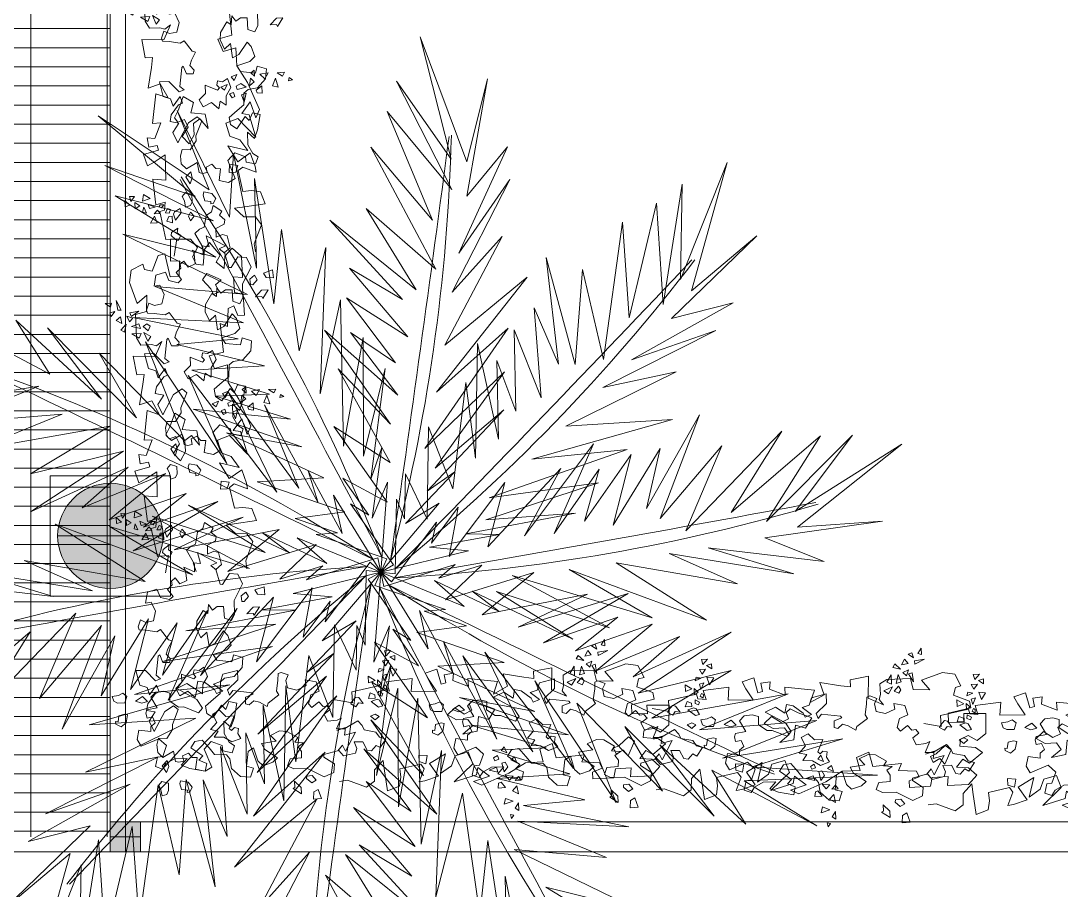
# Model space of a CAD drawing. Header units: millimetres. Extents: x -667 to -468, y -723 to -475.
# Drawn here: x -502.633 to -499.175, y -684.98 to -682.091 of the extents above; entities that cross this region are included whole.
import ezdxf

# ---------------------------------------------------------------- set-up
doc = ezdxf.new("R2010")
doc.units = ezdxf.units.MM
doc.layers.get('0').update_dxf_attribs({"lineweight": 9})
for name, color, linetype, lineweight in [('BLOCK', 231, 'Continuous', 5), ('COLUMN', 11, 'Continuous', 9), ('dinding', 36, 'Continuous', 9), ('NOTASI', 250, 'Continuous', 5)]:
    doc.layers.add(name, color=color, linetype=linetype, lineweight=lineweight)
doc.layers.add('LANDSCAPE', color=7, linetype='Continuous', lineweight=9, true_color=0x002409)

# ---------------------------------------------------------------- blocks, each defined once
blk = doc.blocks.new('32')
at = {"layer": 'NOTASI'}
h = blk.add_hatch(color=256, dxfattribs=at)
h.paths.add_polyline_path([(2106.8221, 191.4695), (2106.7721, 191.4695), (2106.7721, 191.4195), (2106.8221, 191.4195)])
h.paths.add_polyline_path([(2106.8721, 191.4695), (2106.8221, 191.4695), (2106.8221, 191.4195), (2106.8721, 191.4195)])
h.paths.add_polyline_path([(2106.8721, 191.4195), (2106.8221, 191.4195), (2106.8221, 191.3695), (2106.8721, 191.3695)])
h.paths.add_polyline_path([(2106.8221, 191.4195), (2106.7721, 191.4195), (2106.7721, 191.3695), (2106.8221, 191.3695)])
at = {"layer": 'BLOCK'}
for p, q in [((2106.8221, 191.4695), (2106.8221, 191.3695)), ((2106.7721, 191.4195), (2106.8721, 191.4195))]:
    blk.add_line(p, q, dxfattribs=at)
blk.add_lwpolyline([(2106.8721, 191.4695), (2106.7721, 191.4695), (2106.7721, 191.3695), (2106.8721, 191.3695)], close=True, dxfattribs=at)
blk = doc.blocks.new('SEMAK')
at = {"layer": 'LANDSCAPE', "lineweight": 5}
for p, q in [((489.1637, 51.8539), (489.1681, 51.8928)), ((489.1681, 51.8928), (489.1987, 51.8848)), ((489.1515, 51.826), (489.1637, 51.8539)), ((489.1987, 51.8848), (489.2107, 51.8621)), ((489.2107, 51.8621), (489.2113, 51.817)), ((489.281, 51.8239), (489.2891, 51.8589)), ((489.2891, 51.8589), (489.326, 51.8656)), ((489.3244, 51.8801), (489.3394, 51.8793)), ((489.326, 51.8656), (489.3244, 51.8801)), ((489.3569, 51.848), (489.3339, 51.8163)), ((489.3394, 51.8793), (489.3569, 51.848)), ((489.1726, 51.8034), (489.1515, 51.826)), ((489.2113, 51.817), (489.1726, 51.8034)), ((489.2865, 51.8048), (489.281, 51.8239)), ((489.3339, 51.8163), (489.2865, 51.8048)), ((489.1786, 51.7071), (489.2037, 51.7504)), ((489.2109, 51.6773), (489.1786, 51.7071)), ((489.2037, 51.7504), (489.2187, 51.7138)), ((489.2187, 51.7138), (489.2109, 51.6773)), ((489.4406, 51.7543), (489.3831, 51.7393)), ((489.3831, 51.7393), (489.3961, 51.6673)), ((489.4831, 51.7318), (489.4406, 51.7543)), ((489.4431, 51.6193), (489.4831, 51.7318)), ((489.1856, 51.6563), (489.1559, 51.6245)), ((489.2529, 51.6208), (489.1856, 51.6563)), ((489.2621, 51.6843), (489.2529, 51.6208)), ((489.2826, 51.6915), (489.2621, 51.6843)), ((489.3124, 51.686), (489.2826, 51.6915)), ((489.3069, 51.6525), (489.3124, 51.686)), ((489.3441, 51.6375), (489.3069, 51.6525)), ((489.3664, 51.6655), (489.3441, 51.6375)), ((489.3961, 51.6673), (489.3664, 51.6655)), ((489.6131, 51.6493), (489.5556, 51.6343)), ((489.6306, 51.6068), (489.6131, 51.6493)), ((489.1559, 51.6245), (489.1524, 51.5763)), ((489.1524, 51.5763), (489.1654, 51.537)), ((489.4881, 51.5743), (489.4431, 51.6193)), ((489.5531, 51.6018), (489.4881, 51.5743)), ((489.5556, 51.6343), (489.5531, 51.6018)), ((489.5706, 51.5293), (489.5981, 51.5843)), ((489.5981, 51.5843), (489.6306, 51.6068)), ((489.1654, 51.537), (489.2156, 51.5408)), ((489.2156, 51.5408), (489.2546, 51.4885)), ((489.5731, 51.4518), (489.5706, 51.5293)), ((489.1406, 51.4943), (489.1131, 51.4293)), ((489.2131, 51.3743), (489.1406, 51.4943)), ((489.2546, 51.4885), (489.2546, 51.457)), ((489.2546, 51.457), (489.2956, 51.3668)), ((489.6131, 51.4918), (489.5731, 51.4518)), ((489.6356, 51.4393), (489.6131, 51.4918)), ((489.1131, 51.4293), (489.1531, 51.3743)), ((489.4649, 51.3545), (489.4706, 51.3993)), ((489.4706, 51.3993), (489.5081, 51.4268)), ((489.5081, 51.4268), (489.5631, 51.3543)), ((489.5631, 51.3543), (489.5874, 51.381)), ((489.5874, 51.381), (489.6099, 51.3335)), ((489.6574, 51.346), (489.6356, 51.4393)), ((489.1531, 51.3743), (489.1006, 51.3618)), ((489.1006, 51.3618), (489.1099, 51.321)), ((489.1099, 51.321), (489.1581, 51.2618)), ((489.2681, 51.3418), (489.2131, 51.3743)), ((489.2956, 51.3668), (489.2681, 51.3418)), ((489.5154, 51.3138), (489.4649, 51.3545)), ((489.6099, 51.3335), (489.6574, 51.346)), ((489.1239, 51.267), (489.1109, 51.2223)), ((489.1699, 51.211), (489.1239, 51.267)), ((489.1581, 51.2618), (489.1831, 51.2518)), ((489.1831, 51.2518), (489.1699, 51.211)), ((489.2864, 51.2373), (489.3086, 51.282)), ((489.3086, 51.282), (489.3609, 51.2578)), ((489.3609, 51.2578), (489.4036, 51.2988)), ((489.4036, 51.2988), (489.4149, 51.2523)), ((489.4149, 51.2523), (489.4501, 51.2783)), ((489.4501, 51.2783), (489.4539, 51.2205)), ((489.5581, 51.282), (489.5154, 51.3138)), ((489.5636, 51.2095), (489.5581, 51.282)), ((489.0664, 51.2055), (489.0479, 51.1135)), ((489.1109, 51.2223), (489.0664, 51.2055)), ((489.3271, 51.2), (489.2864, 51.2373)), ((489.3271, 51.1498), (489.3271, 51.2)), ((489.4539, 51.2205), (489.4854, 51.1723)), ((489.5896, 51.189), (489.5636, 51.2095)), ((489.6494, 51.1815), (489.5896, 51.189)), ((489.1056, 51.1155), (489.1651, 51.1823)), ((489.1651, 51.1823), (489.1966, 51.1713)), ((489.1966, 51.1713), (489.1706, 51.1488)), ((489.1706, 51.1488), (489.1894, 51.0325)), ((489.4016, 51.1833), (489.3271, 51.1498)), ((489.3989, 51.152), (489.4149, 51.1703)), ((489.4049, 51.127), (489.3989, 51.152)), ((489.4149, 51.1703), (489.4016, 51.1833)), ((489.4359, 51.133), (489.4049, 51.127)), ((489.4669, 51.1145), (489.4359, 51.133)), ((489.4854, 51.1723), (489.4669, 51.1145)), ((489.7014, 51.1293), (489.6494, 51.1815)), ((489.7089, 51.068), (489.7014, 51.1293)), ((489.0479, 51.1135), (489.1056, 51.1155)), ((489.1989, 51.025), (489.2156, 51.0735)), ((489.2156, 51.0735), (489.2564, 51.0755)), ((489.2564, 51.0755), (489.2639, 51.053)), ((489.5284, 51.04), (489.5489, 51.0755)), ((489.5489, 51.0755), (489.6399, 51.0903)), ((489.6399, 51.0903), (489.6531, 51.0475)), ((489.6531, 51.0475), (489.7089, 51.068)), ((489.1894, 51.0325), (489.1989, 51.025)), ((489.2639, 51.053), (489.2396, 51.0233)), ((489.2396, 51.0233), (489.2509, 50.9898)), ((489.6101, 51.0178), (489.5284, 51.04)), ((489.6419, 50.9878), (489.6101, 51.0178)), ((489.2584, 50.9358), (489.2119, 50.8688)), ((489.2509, 50.9898), (489.2789, 50.9433)), ((489.2789, 50.9433), (489.2584, 50.9358)), ((489.4336, 50.8745), (489.4576, 50.9328)), ((489.4576, 50.9328), (489.4959, 50.9)), ((489.4959, 50.9), (489.5046, 50.9895)), ((489.5046, 50.9895), (489.5439, 50.971)), ((489.5439, 50.971), (489.5991, 50.8968)), ((489.6234, 50.9265), (489.6419, 50.9878)), ((489.1206, 50.8688), (489.0796, 50.865)), ((489.1876, 50.8818), (489.1206, 50.8688)), ((489.2119, 50.8688), (489.1876, 50.8818)), ((489.4386, 50.8295), (489.4336, 50.8745)), ((489.5991, 50.8968), (489.6234, 50.9265)), ((489.0796, 50.865), (489.0741, 50.8463)), ((489.0741, 50.8463), (489.0909, 50.8035)), ((489.0909, 50.8035), (489.1244, 50.8203)), ((489.1244, 50.8203), (489.1709, 50.813)), ((489.1709, 50.813), (489.1876, 50.7553)), ((489.4801, 50.7653), (489.4386, 50.8295)), ((489.6081, 50.8193), (489.6066, 50.7485)), ((489.6506, 50.8368), (489.6081, 50.8193)), ((489.6706, 50.7993), (489.6506, 50.8368)), ((489.7919, 50.8105), (489.7864, 50.7995)), ((489.8274, 50.7603), (489.7919, 50.8105)), ((489.1876, 50.7553), (489.1634, 50.6975)), ((489.5076, 50.7853), (489.4801, 50.7653)), ((489.5141, 50.731), (489.5076, 50.7853)), ((489.5366, 50.766), (489.5141, 50.731)), ((489.5666, 50.746), (489.5366, 50.766)), ((489.6066, 50.7485), (489.5666, 50.746)), ((489.6731, 50.7143), (489.6706, 50.7993)), ((489.7864, 50.7995), (489.7471, 50.7995)), ((489.7471, 50.7995), (489.7881, 50.7603)), ((489.7881, 50.7603), (489.8274, 50.7603)), ((489.1281, 50.7013), (489.1429, 50.6343)), ((489.1634, 50.6975), (489.1281, 50.7013)), ((489.2211, 50.6715), (489.2769, 50.6883)), ((489.2769, 50.6883), (489.2994, 50.6695)), ((489.7306, 50.6143), (489.6731, 50.7143)), ((489.7186, 50.6883), (489.7206, 50.7218)), ((489.7484, 50.666), (489.7186, 50.6883)), ((489.7206, 50.7218), (489.7354, 50.7238)), ((489.7354, 50.7238), (489.7634, 50.694)), ((489.7634, 50.694), (489.7484, 50.666)), ((489.8049, 50.656), (489.8194, 50.6835)), ((489.8194, 50.6835), (489.8644, 50.6885)), ((489.8644, 50.6885), (489.8619, 50.6385)), ((489.1429, 50.6343), (489.2024, 50.6193)), ((489.2024, 50.6193), (489.2211, 50.6715)), ((489.2994, 50.6695), (489.2676, 50.6248)), ((489.2676, 50.6248), (489.2974, 50.5988)), ((489.5931, 50.6093), (489.6081, 50.6118)), ((489.6081, 50.6118), (489.6531, 50.5468)), ((489.7056, 50.5543), (489.7306, 50.6143)), ((489.8619, 50.6385), (489.8049, 50.656)), ((489.2974, 50.5988), (489.2956, 50.5745)), ((489.2956, 50.5745), (489.3179, 50.556)), ((489.3179, 50.556), (489.3441, 50.595)), ((489.3441, 50.595), (489.3886, 50.5765)), ((489.3886, 50.5765), (489.3849, 50.517)), ((489.5719, 50.5175), (489.5931, 50.6093)), ((489.6531, 50.5468), (489.7056, 50.5543)), ((489.2606, 50.5228), (489.2836, 50.4173)), ((489.3739, 50.4928), (489.4389, 50.5243)), ((489.3849, 50.517), (489.3739, 50.4928)), ((489.4339, 50.4693), (489.4489, 50.5228)), ((489.4389, 50.5243), (489.4409, 50.4778)), ((489.5744, 50.5228), (489.5409, 50.4923)), ((489.5409, 50.4923), (489.5789, 50.4768)), ((489.6074, 50.489), (489.5719, 50.5175)), ((489.5934, 50.4145), (489.6074, 50.489)), ((489.7576, 50.4728), (489.7626, 50.5228)), ((489.2156, 50.4188), (489.1866, 50.2448)), ((489.2836, 50.4173), (489.2156, 50.4188)), ((489.2491, 50.396), (489.2751, 50.422)), ((489.2751, 50.422), (489.2901, 50.4275)), ((489.2901, 50.4275), (489.3086, 50.3978)), ((489.4409, 50.4778), (489.3961, 50.3903)), ((489.4794, 50.4768), (489.4339, 50.4693)), ((489.4644, 50.4083), (489.4794, 50.4768)), ((489.5789, 50.4768), (489.4644, 50.4083)), ((489.5246, 50.42), (489.5654, 50.4053)), ((489.5264, 50.366), (489.5246, 50.42)), ((489.8076, 50.3578), (489.7576, 50.4728)), ((489.2529, 50.3773), (489.2491, 50.396)), ((489.2919, 50.3513), (489.2529, 50.3773)), ((489.3086, 50.3978), (489.2864, 50.381)), ((489.2864, 50.381), (489.2919, 50.3513)), ((489.3961, 50.3903), (489.4259, 50.366)), ((489.4259, 50.366), (489.4539, 50.355)), ((489.4539, 50.355), (489.4706, 50.2823)), ((489.5786, 50.342), (489.5264, 50.366)), ((489.5654, 50.4053), (489.5934, 50.4145)), ((489.7726, 50.3078), (489.8076, 50.3578)), ((489.1256, 50.3123), (489.1666, 50.3123)), ((489.1526, 50.2713), (489.1256, 50.3123)), ((489.1666, 50.3123), (489.1526, 50.2713)), ((489.2616, 50.3183), (489.2276, 50.3048)), ((489.2276, 50.3048), (489.2411, 50.2773)), ((489.2616, 50.2773), (489.2616, 50.3183)), ((489.2696, 50.2655), (489.2806, 50.3028)), ((489.2806, 50.3028), (489.3179, 50.258)), ((489.3609, 50.2823), (489.3719, 50.312)), ((489.3719, 50.312), (489.3961, 50.2843)), ((489.5526, 50.286), (489.5841, 50.3158)), ((489.5841, 50.3158), (489.5786, 50.342)), ((489.6476, 50.2478), (489.7026, 50.3028)), ((489.7026, 50.3028), (489.7726, 50.3078)), ((489.1041, 50.2493), (489.0811, 50.2418)), ((489.0811, 50.2418), (489.0891, 50.2113)), ((489.0891, 50.2113), (489.1041, 50.2493)), ((489.1506, 50.2573), (489.1736, 50.2343)), ((489.1891, 50.2573), (489.1506, 50.2573)), ((489.1736, 50.2343), (489.1891, 50.2573)), ((489.1866, 50.2448), (489.2156, 50.2378)), ((489.2156, 50.2378), (489.2231, 50.1873)), ((489.2431, 50.2563), (489.2211, 50.2543)), ((489.2211, 50.2543), (489.2356, 50.2283)), ((489.2356, 50.2283), (489.2521, 50.2358)), ((489.2411, 50.2773), (489.2616, 50.2773)), ((489.2521, 50.2358), (489.2431, 50.2563)), ((489.2769, 50.2508), (489.2696, 50.2655)), ((489.3124, 50.232), (489.2769, 50.2508)), ((489.3179, 50.258), (489.3124, 50.232)), ((489.3756, 50.258), (489.3609, 50.2823)), ((489.3961, 50.2843), (489.3756, 50.258)), ((489.4706, 50.2823), (489.5041, 50.2618)), ((489.5041, 50.2618), (489.5171, 50.2245)), ((489.5171, 50.2245), (489.5674, 50.2618)), ((489.5674, 50.2618), (489.5526, 50.286)), ((489.6976, 50.2428), (489.6476, 50.2478)), ((489.8366, 50.2293), (489.6976, 50.2428)), ((489.8116, 50.1543), (489.8366, 50.2293)), ((488.9746, 50.2038), (488.9746, 50.1658)), ((489.0051, 50.1963), (488.9746, 50.2038)), ((488.9746, 50.1658), (489.0051, 50.1963)), ((489.0126, 50.1733), (489.0051, 50.1428)), ((489.0356, 50.1428), (489.0126, 50.1733)), ((489.0356, 50.2193), (489.0661, 50.2038)), ((489.0356, 50.1813), (489.0356, 50.2193)), ((489.0661, 50.2038), (489.0356, 50.1813)), ((489.0846, 50.1748), (489.0916, 50.1338)), ((489.1321, 50.1613), (489.0846, 50.1748)), ((489.1251, 50.2233), (489.1181, 50.1963)), ((489.1181, 50.1963), (489.1591, 50.2163)), ((489.1591, 50.2163), (489.1251, 50.2233)), ((489.1651, 50.2018), (489.1536, 50.0428)), ((489.2231, 50.1873), (489.1651, 50.2018)), ((489.1841, 50.2138), (489.1991, 50.2228)), ((489.1916, 50.2023), (489.1841, 50.2138)), ((489.2136, 50.2043), (489.1916, 50.2023)), ((489.1991, 50.2228), (489.2136, 50.2043)), ((489.0051, 50.1428), (489.0356, 50.1428)), ((489.0916, 50.1338), (489.1321, 50.1613)), ((489.6816, 50.0168), (489.7046, 50.1473)), ((489.7046, 50.1473), (489.7566, 50.1443)), ((489.7566, 50.1443), (489.8116, 50.1543)), ((489.1536, 50.0428), (489.2336, 50.0528)), ((489.2336, 50.0528), (489.2386, 49.8978)), ((489.6261, 50.0258), (489.6661, 50.0258)), ((489.6311, 49.9758), (489.6261, 50.0258)), ((489.6811, 49.9858), (489.6311, 49.9758)), ((489.6661, 50.0258), (489.6811, 49.9858)), ((489.7116, 49.9968), (489.6816, 50.0168)), ((489.7916, 50.0318), (489.7116, 49.9968)), ((489.7616, 49.9128), (489.7866, 49.9968)), ((489.7866, 49.9968), (489.7916, 50.0318)), ((489.1251, 49.9603), (489.1036, 49.8878)), ((489.1686, 49.9388), (489.1251, 49.9603)), ((489.2386, 49.8978), (489.1686, 49.9388)), ((489.6266, 49.8628), (489.6816, 49.9628)), ((489.6816, 49.9628), (489.7616, 49.9128)), ((489.1036, 49.8878), (489.1976, 49.8663)), ((489.1401, 49.8448), (489.1331, 49.7868)), ((489.1906, 49.8373), (489.1401, 49.8448)), ((489.1976, 49.8663), (489.1906, 49.8373)), ((489.7466, 49.8978), (489.6266, 49.8628)), ((489.7016, 49.8278), (489.7466, 49.8978)), ((489.1331, 49.7868), (489.1786, 49.7938)), ((489.1786, 49.7938), (489.2206, 49.6998)), ((489.3881, 49.8378), (489.3471, 49.7903)), ((489.3471, 49.7903), (489.3881, 49.7338)), ((489.4221, 49.7833), (489.3881, 49.8378)), ((489.4221, 49.7143), (489.4221, 49.7833)), ((489.6216, 49.7228), (489.6416, 49.8028)), ((489.6416, 49.8028), (489.7016, 49.8278)), ((489.8016, 49.8178), (489.6966, 49.6978)), ((489.7666, 49.6778), (489.8016, 49.8178)), ((489.3881, 49.7338), (489.3676, 49.6863)), ((489.4631, 49.6868), (489.4221, 49.7143)), ((489.5106, 49.7483), (489.4631, 49.6868)), ((489.4971, 49.6598), (489.5106, 49.7483)), ((489.6966, 49.6978), (489.6216, 49.7228)), ((489.1706, 49.6998), (489.1996, 49.5183)), ((489.2206, 49.6998), (489.1706, 49.6998)), ((489.3266, 49.6998), (489.3061, 49.6728)), ((489.3061, 49.6728), (489.3336, 49.6253)), ((489.3676, 49.6863), (489.3266, 49.6998)), ((489.4086, 49.6463), (489.4971, 49.6598)), ((489.7216, 49.6678), (489.7666, 49.6778)), ((489.7781, 49.5988), (489.7216, 49.6678)), ((489.8066, 49.6978), (489.7781, 49.5988)), ((489.8316, 49.6478), (489.8066, 49.6978)), ((489.3336, 49.6253), (489.3676, 49.5438)), ((489.4291, 49.5848), (489.4086, 49.6463)), ((489.7406, 49.5983), (489.7251, 49.5528)), ((489.7556, 49.5448), (489.7406, 49.5983)), ((489.7666, 49.4778), (489.8316, 49.6478)), ((489.1996, 49.5183), (489.2746, 49.5483)), ((489.2746, 49.5483), (489.2301, 49.4598)), ((489.3676, 49.5438), (489.4291, 49.5848)), ((489.6531, 49.5428), (489.6676, 49.5673)), ((489.6771, 49.5353), (489.6531, 49.5428)), ((489.6676, 49.5673), (489.6846, 49.5598)), ((489.6846, 49.5598), (489.6771, 49.5353)), ((489.7251, 49.5528), (489.7556, 49.5448)), ((489.8186, 49.5293), (489.8236, 49.5443)), ((489.8536, 49.5043), (489.8186, 49.5293)), ((489.8236, 49.5443), (489.8536, 49.5493)), ((489.8536, 49.5493), (489.8536, 49.5043)), ((489.1541, 49.4818), (489.1811, 49.3553)), ((489.2301, 49.4598), (489.1541, 49.4818)), ((489.6016, 49.4988), (489.6236, 49.5183)), ((489.6406, 49.4843), (489.6016, 49.4988)), ((489.6236, 49.5183), (489.6406, 49.4843)), ((489.6681, 49.4378), (489.6851, 49.4623)), ((489.6851, 49.4623), (489.7046, 49.4258)), ((489.6966, 49.4978), (489.7016, 49.5178)), ((489.7266, 49.4828), (489.6966, 49.4978)), ((489.7016, 49.5178), (489.7566, 49.5078)), ((489.7066, 49.3728), (489.7666, 49.4778)), ((489.7566, 49.5078), (489.7266, 49.4828)), ((489.7786, 49.4998), (489.8091, 49.4768)), ((489.7861, 49.4538), (489.7786, 49.4998)), ((489.8091, 49.4768), (489.7861, 49.4538)), ((489.8461, 49.4323), (489.8751, 49.4608)), ((489.8751, 49.4608), (489.8966, 49.4248)), ((489.9196, 49.5063), (489.9546, 49.5163)), ((489.9396, 49.4613), (489.9196, 49.5063)), ((489.9546, 49.5163), (489.9396, 49.4613)), ((490.0196, 49.4813), (490.0446, 49.4763)), ((490.0246, 49.4613), (490.0196, 49.4813)), ((490.0446, 49.4763), (490.0246, 49.4613)), ((489.7046, 49.4258), (489.6681, 49.4378)), ((489.7896, 49.4193), (489.8126, 49.4423)), ((489.8126, 49.4043), (489.7896, 49.4193)), ((489.8126, 49.4423), (489.8126, 49.4043)), ((489.8966, 49.4248), (489.8461, 49.4323)), ((489.9836, 49.4498), (489.9516, 49.4278)), ((489.9516, 49.4278), (489.9981, 49.4278)), ((489.9981, 49.4278), (489.9836, 49.4498)), ((489.1811, 49.3553), (489.1911, 49.2953)), ((489.7066, 49.2628), (489.7066, 49.3728)), ((489.1461, 49.2953), (489.1311, 49.1803)), ((489.1911, 49.2953), (489.1461, 49.2953)), ((489.5981, 49.2023), (489.6271, 49.2808)), ((489.6271, 49.2808), (489.7066, 49.2628)), ((489.6866, 49.1828), (489.5981, 49.2023)), ((489.1311, 49.1803), (489.2661, 49.1898)), ((489.2661, 49.1898), (489.3111, 49.0988)), ((489.6766, 49.0068), (489.6866, 49.1828)), ((489.1811, 49.1138), (489.1561, 49.0688)), ((489.2461, 49.1138), (489.1811, 49.1138)), ((489.2246, 49.0918), (489.2041, 49.0373)), ((489.2451, 49.0648), (489.2246, 49.0918)), ((489.2761, 49.1238), (489.2461, 49.1138)), ((489.3111, 49.0988), (489.2761, 49.1238)), ((489.0636, 49.0153), (489.0841, 49.0288)), ((489.0976, 48.9813), (489.0636, 49.0153)), ((489.0841, 49.0288), (489.0976, 48.9813)), ((489.1296, 49.0423), (489.1726, 49.0713)), ((489.1871, 49.0428), (489.1296, 49.0423)), ((489.1836, 49.0128), (489.1301, 48.9978)), ((489.1561, 49.0688), (489.1586, 48.9238)), ((489.1726, 49.0713), (489.1871, 49.0428)), ((489.1761, 48.9823), (489.1836, 49.0128)), ((489.2016, 48.9998), (489.2306, 49.0288)), ((489.2041, 49.0373), (489.2451, 49.0648)), ((489.2306, 49.0288), (489.2451, 49.0003)), ((489.7196, 49.0268), (489.6766, 49.0068)), ((489.7301, 48.9168), (489.7196, 49.0268)), ((489.0366, 48.9543), (489.0706, 48.9748)), ((489.0641, 48.9338), (489.0366, 48.9543)), ((489.0706, 48.9748), (489.0641, 48.9338)), ((489.1181, 48.9683), (489.1036, 48.9323)), ((489.1036, 48.9323), (489.1396, 48.9468)), ((489.1396, 48.9468), (489.1181, 48.9683)), ((489.1301, 48.9978), (489.1761, 48.9823)), ((489.2236, 48.9858), (489.2016, 48.9998)), ((489.2451, 49.0003), (489.2236, 48.9858)), ((489.7861, 48.9638), (489.7656, 48.9023)), ((489.8271, 48.9638), (489.7861, 48.9638)), ((489.8271, 48.8343), (489.8271, 48.9638)), ((489.0081, 48.9293), (489.0006, 48.9063)), ((489.0006, 48.9063), (489.0311, 48.8988)), ((489.0311, 48.8988), (489.0081, 48.9293)), ((489.0501, 48.8928), (489.0431, 48.8313)), ((489.0431, 48.8313), (489.0706, 48.8928)), ((489.0706, 48.8928), (489.0501, 48.8928)), ((489.1296, 48.9338), (489.1226, 48.9123)), ((489.1226, 48.9123), (489.1801, 48.9053)), ((489.1801, 48.9053), (489.1296, 48.9343)), ((489.1586, 48.9238), (489.2266, 48.9103)), ((489.2266, 48.9103), (489.2336, 48.8083)), ((489.7656, 48.9023), (489.7301, 48.9168)), ((489.0056, 48.8708), (488.9751, 48.8478)), ((488.9751, 48.8478), (489.0131, 48.8478)), ((489.0131, 48.8478), (489.0056, 48.8708)), ((489.1721, 48.8563), (489.1311, 48.7253)), ((489.2336, 48.8083), (489.1721, 48.8563)), ((489.6446, 48.8263), (489.6301, 48.7903)), ((489.6811, 48.8118), (489.6446, 48.8263)), ((489.7726, 48.8208), (489.8271, 48.8343)), ((489.7726, 48.7238), (489.7726, 48.8208)), ((489.6301, 48.7903), (489.5801, 48.7318)), ((489.6596, 48.7683), (489.6811, 48.8118)), ((489.6961, 48.7393), (489.6596, 48.7683)), ((489.1311, 48.7253), (489.1446, 48.6503)), ((489.3566, 48.5613), (489.3836, 48.7033)), ((489.3836, 48.7033), (489.4381, 48.7033)), ((489.4381, 48.7033), (489.4451, 48.6078)), ((489.5801, 48.7318), (489.6091, 48.6958)), ((489.6091, 48.6958), (489.6961, 48.7393)), ((489.8271, 48.7308), (489.7726, 48.7238)), ((489.8271, 48.6013), (489.8271, 48.7308)), ((489.1446, 48.6503), (489.2196, 48.6163)), ((489.2196, 48.6163), (489.2266, 48.6503)), ((489.2266, 48.6503), (489.2746, 48.6638)), ((489.2746, 48.6638), (489.3156, 48.5683)), ((489.5271, 48.5873), (489.5476, 48.6348)), ((489.5476, 48.6348), (489.5886, 48.6418)), ((489.5886, 48.6418), (489.6021, 48.5463)), ((489.6706, 48.6283), (489.7181, 48.6693)), ((489.6976, 48.5873), (489.6706, 48.6283)), ((489.7181, 48.6693), (489.7251, 48.5943)), ((489.3156, 48.5683), (489.3566, 48.5613)), ((489.3906, 48.6078), (489.3976, 48.4713)), ((489.4451, 48.6078), (489.3906, 48.6078)), ((489.5611, 48.5328), (489.5271, 48.5873)), ((489.6361, 48.5053), (489.6976, 48.5873)), ((489.7251, 48.5943), (489.7726, 48.5468)), ((489.7726, 48.5468), (489.8271, 48.6013)), ((489.5201, 48.4783), (489.5611, 48.5328)), ((489.6021, 48.5463), (489.6361, 48.5053)), ((489.3976, 48.4713), (489.5201, 48.4783))]:
    blk.add_line(p, q, dxfattribs=at)
blk = doc.blocks.new('pohon 3')
for points in [[(0, 0), (-0.2188, 0.559), (-0.0504, 0.359), (-0.2487, 0.7905), (-0.1173, 0.6097), (-0.4237, 1.2851), (-0.1171, 0.7708), (-0.3454, 1.5261), (-0.0089, 0.8727), (-0.2739, 1.8083), (0.038, 1.2521), (-0.2832, 2.17), (0.0876, 1.5645), (-0.0377, 2.3713), (0.1565, 1.9138), (0.0352, 2.7466), (0.1978, 2.174), (0.1204, 2.9466)], [(0.9548, 2.9082), (0.435, 2.3233), (0.9806, 2.6507), (0.3073, 2.0233), (0.8775, 2.2534), (0.3866, 1.8507), (1.0801, 2.1014), (0.4523, 1.7603), (0.8525, 1.8438), (0.337, 1.5384), (0.8084, 1.6507), (0.3601, 1.348), (0.7082, 1.4398), (0.275, 1.148), (0.8754, 1.4), (0.257, 0.9508), (0.708, 1.1863), (0.1787, 0.7097), (0.609, 0.8151), (0.1113, 0.4535), (0.4402, 0.5083), (0.1989, 0.333), (0.3373, 0.3645), (-0.0644, 0.0726), (0, 0)], [(0, 0), (-0.5056, 0.3237), (-0.2518, 0.2608), (-0.6659, 0.4934), (-0.4533, 0.4243), (-1.0981, 0.7906), (-0.5478, 0.5548), (-1.1765, 1.0317), (-0.5201, 0.7008), (-1.2845, 1.302), (-0.7052, 1.0354), (-1.5046, 1.5891), (-0.8487, 1.3172), (-1.4243, 1.8963), (-0.9983, 1.6402), (-1.5859, 2.2428)], [(-0.7647, 2.7208), (-0.9407, 1.8175), (-0.6146, 2.3388), (-0.7751, 1.7245), (-0.3613, 2.3349), (-0.6688, 1.69), (-0.3941, 1.9928), (-0.6316, 1.4427), (-0.3162, 1.8106), (-0.501, 1.3022), (-0.2733, 1.5811), (-0.4523, 1.0904), (-0.1147, 1.6472), (-0.3509, 0.9203), (-0.1245, 1.3759), (-0.2726, 0.6792), (0.0136, 1.0174), (-0.1765, 0.4323), (0.0574, 0.67), (-0.0348, 0.3863), (0.0587, 0.4931), (-0.0948, 0.0208), (0, 0)], [(0, 0), (0.1516, 0.5809), (0.1702, 0.3201), (0.2634, 0.7858), (0.2634, 0.5622), (0.4126, 1.2887), (0.3583, 0.6925), (0.6176, 1.4377), (0.5058, 0.7112), (0.8413, 1.6239), (0.7668, 0.9906), (1.0464, 1.922), (0.9905, 1.2142), (1.3633, 1.9406), (1.2515, 1.4563), (1.6429, 2.2014), (1.4379, 1.6426), (1.8294, 2.3131), (1.7175, 1.9033), (2.2768, 2.4621), (1.9039, 2.0337), (2.7615, 2.2573), (1.9785, 1.9592), (2.6123, 1.9592), (1.8107, 1.8475), (2.4818, 1.7916), (1.7175, 1.6239), (2.3513, 1.5681), (1.4379, 1.4563), (2.0344, 1.3073), (1.4006, 1.27), (2.109, 1.0652), (1.4006, 1.1583), (1.7734, 0.9906), (1.1769, 1.0465), (1.6243, 0.8603), (1.0837, 0.8789), (1.4192, 0.7485), (0.8973, 0.7671), (1.5311, 0.6181), (0.7668, 0.6181), (1.2701, 0.5436), (0.5617, 0.4691), (0.9718, 0.3015), (0.3566, 0.3015), (0.6549, 0.1524), (0.3566, 0.1524), (0.4871, 0.0966), (-0.0095, 0.0966), (0, 0)], [(0, 0), (-0.5993, -0.0353), (-0.357, 0.063), (-0.8287, 0.0077), (-0.6161, 0.0768), (-1.3531, -0.0058), (-0.7693, 0.1268), (-1.5582, 0.1431), (-0.8327, 0.2612), (-1.8045, 0.2983), (-1.1791, 0.4231), (-2.1513, 0.4013), (-1.4608, 0.5668), (-2.2669, 0.6969), (-1.7718, 0.7402), (-2.6013, 0.8823), (-2.0065, 0.8599), (-2.7652, 1.025), (-2.3409, 1.0453), (-3.0452, 1.4045), (-2.5225, 1.1823), (-3.0001, 1.9288), (-2.4747, 1.2762), (-2.6706, 1.879), (-2.3166, 1.1512), (-2.4708, 1.8067), (-2.0752, 1.1316), (-2.2179, 1.7517), (-1.8294, 0.9175), (-1.872, 1.5309), (-1.6407, 0.9396), (-1.6647, 1.6766), (-1.5344, 0.9741), (-1.4902, 1.3805), (-1.359, 0.7959), (-1.3201, 1.279), (-1.1707, 0.7591), (-1.1504, 1.1185), (-1.0068, 0.6163), (-1.061, 1.2651), (-0.8248, 0.5382), (-0.9095, 1.04), (-0.6197, 0.3893), (-0.587, 0.8311), (-0.3969, 0.246), (-0.3474, 0.5758), (-0.2552, 0.2921), (-0.2424, 0.4335), (-0.0889, -0.0389), (0, 0)], [(0, 0), (0.4641, 0.3808), (0.3259, 0.1589), (0.675, 0.4808), (0.5436, 0.3), (1.0912, 0.8001), (0.6969, 0.3496), (1.3447, 0.8001), (0.8272, 0.2781), (1.6352, 0.8193), (1.2026, 0.3508), (1.9763, 0.9399), (1.515, 0.4001), (2.2436, 0.7686), (1.8685, 0.4426), (2.6231, 0.8153), (2.1288, 0.4837), (2.8396, 0.7961), (2.5083, 0.5303), (3.2892, 0.6537), (2.7357, 0.5262), (3.5608, 0.203), (2.7522, 0.4221), (3.265, 0.0496), (2.5508, 0.4303), (3.0609, -0.0094), (2.344, 0.3043), (2.824, -0.1135), (2.0193, 0.333), (2.4143, -0.1382), (1.8796, 0.2042), (2.3323, -0.3779), (1.8139, 0.1138), (2.017, -0.241), (1.5673, 0.1549), (1.8197, -0.2588), (1.3933, 0.0741), (1.5881, -0.2287), (1.1768, 0.0932), (1.602, -0.3999), (0.9836, 0.0494), (1.3471, -0.3068), (0.7302, 0.0493), (0.9634, -0.3273), (0.4657, 0.0343), (0.6194, -0.2616), (0.3781, -0.0863), (0.4509, -0.2082), (0.0491, 0.0837), (0, 0)], [(0, 0), (-0.4641, -0.3808), (-0.3259, -0.1589), (-0.675, -0.4808), (-0.5436, -0.3), (-1.0912, -0.8001), (-0.6969, -0.3496), (-1.3447, -0.8001), (-0.8272, -0.2781), (-1.6352, -0.8193), (-1.2026, -0.3508), (-1.9763, -0.9399), (-1.515, -0.4001), (-2.2436, -0.7686), (-1.8685, -0.4426), (-2.6231, -0.8153), (-2.1288, -0.4837), (-2.8396, -0.7961)], [(-3.0609, 0.0094), (-2.344, -0.3043), (-2.824, 0.1135), (-2.0193, -0.333), (-2.4143, 0.1382), (-1.8796, -0.2042), (-2.3323, 0.3779), (-1.8139, -0.1138), (-2.017, 0.241), (-1.5673, -0.1549), (-1.8197, 0.2588), (-1.3933, -0.0741), (-1.5881, 0.2287), (-1.1768, -0.0932), (-1.602, 0.3999), (-0.9836, -0.0494), (-1.3471, 0.3068), (-0.7302, -0.0493), (-0.9634, 0.3273), (-0.4657, -0.0343), (-0.6194, 0.2616), (-0.3781, 0.0863), (-0.4509, 0.2082), (-0.0491, -0.0837), (0, 0)], [(0, 0), (0.5993, 0.0353), (0.357, -0.063), (0.8287, -0.0077), (0.6161, -0.0768), (1.3531, 0.0058), (0.7693, -0.1268), (1.5582, -0.1431), (0.8327, -0.2612), (1.8045, -0.2983), (1.1791, -0.4231), (2.1513, -0.4013), (1.4608, -0.5668), (2.2669, -0.6969), (1.7718, -0.7402), (2.6013, -0.8823), (2.0065, -0.8599), (2.7652, -1.025), (2.3409, -1.0453), (3.0452, -1.4045), (2.5225, -1.1823), (3.0001, -1.9288), (2.4747, -1.2762), (2.6706, -1.879), (2.3166, -1.1512), (2.4708, -1.8067), (2.0752, -1.1316), (2.2179, -1.7517), (1.8294, -0.9175), (1.872, -1.5309), (1.6407, -0.9396), (1.6647, -1.6766), (1.5344, -0.9741), (1.4902, -1.3805), (1.359, -0.7959), (1.3201, -1.279), (1.1707, -0.7591), (1.1504, -1.1185), (1.0068, -0.6163), (1.061, -1.2651), (0.8248, -0.5382), (0.9095, -1.04), (0.6197, -0.3893), (0.587, -0.8311), (0.3969, -0.246), (0.3474, -0.5758), (0.2552, -0.2921), (0.2424, -0.4335), (0.0889, 0.0389), (0, 0)], [(0, 0), (-0.1516, -0.5809), (-0.1702, -0.3201), (-0.2634, -0.7858), (-0.2634, -0.5622), (-0.4126, -1.2887), (-0.3583, -0.6925), (-0.6176, -1.4377), (-0.5058, -0.7112), (-0.8413, -1.6239), (-0.7668, -0.9906), (-1.0464, -1.922), (-0.9905, -1.2142), (-1.3633, -1.9406), (-1.2515, -1.4563), (-1.6429, -2.2014), (-1.4379, -1.6426), (-1.8294, -2.3131), (-1.7175, -1.9033), (-2.2768, -2.4621)], [(-2.6123, -1.9592), (-1.8107, -1.8475), (-2.4818, -1.7916), (-1.7175, -1.6239), (-2.3513, -1.5681), (-1.4379, -1.4563), (-2.0344, -1.3073), (-1.4006, -1.27), (-2.109, -1.0652), (-1.4006, -1.1583), (-1.7734, -0.9906), (-1.1769, -1.0465), (-1.6243, -0.8603), (-1.0837, -0.8789), (-1.4192, -0.7485), (-0.8973, -0.7671), (-1.5311, -0.6181), (-0.7668, -0.6181), (-1.2701, -0.5436), (-0.5617, -0.4691), (-0.9718, -0.3015), (-0.3566, -0.3015), (-0.6549, -0.1524), (-0.3566, -0.1524), (-0.4871, -0.0966), (0.0095, -0.0966), (0, 0)], [(0, 0), (0.2188, -0.559), (0.0504, -0.359), (0.2487, -0.7905), (0.1173, -0.6097), (0.4237, -1.2851), (0.1171, -0.7708), (0.3454, -1.5261), (0.0089, -0.8727), (0.2739, -1.8083), (-0.038, -1.2521), (0.2832, -2.17), (-0.0876, -1.5645), (0.0377, -2.3713), (-0.1565, -1.9138), (-0.0352, -2.7466), (-0.1978, -2.174), (-0.1204, -2.9466), (-0.2707, -2.5494), (-0.3947, -3.3302), (-0.3449, -2.7644), (-0.9073, -3.4493), (-0.449, -2.748), (-0.9618, -3.1205), (-0.379, -2.5589), (-0.9548, -2.9082), (-0.435, -2.3233), (-0.9806, -2.6507), (-0.3073, -2.0233), (-0.8775, -2.2534), (-0.3866, -1.8507), (-1.0801, -2.1014), (-0.4523, -1.7603), (-0.8525, -1.8438), (-0.337, -1.5384), (-0.8084, -1.6507), (-0.3601, -1.348), (-0.7082, -1.4398), (-0.275, -1.148), (-0.8754, -1.4), (-0.257, -0.9508), (-0.708, -1.1863), (-0.1787, -0.7097), (-0.609, -0.8151), (-0.1113, -0.4535), (-0.4402, -0.5083), (-0.1989, -0.333), (-0.3373, -0.3645), (0.0644, -0.0726), (0, 0)], [(0, 0), (0.5056, -0.3237), (0.2518, -0.2608), (0.6659, -0.4934), (0.4533, -0.4243), (1.0981, -0.7906), (0.5478, -0.5548), (1.1765, -1.0317), (0.5201, -0.7008), (1.2845, -1.302), (0.7052, -1.0354), (1.5046, -1.5891), (0.8487, -1.3172), (1.4243, -1.8963), (0.9983, -1.6402), (1.5859, -2.2428), (1.1179, -1.8751), (1.6346, -2.4546), (1.2795, -2.2216), (1.6381, -2.9262), (1.3459, -2.4392), (1.2934, -3.3238), (1.2519, -2.4871), (1.0561, -3.0899), (1.1975, -2.293), (0.937, -2.914), (1.0137, -2.1353), (0.7647, -2.7208), (0.9407, -1.8175), (0.6146, -2.3388), (0.7751, -1.7245), (0.3613, -2.3349), (0.6688, -1.69), (0.3941, -1.9928), (0.6316, -1.4427), (0.3162, -1.8106), (0.501, -1.3022), (0.2733, -1.5811), (0.4523, -1.0904), (0.1147, -1.6472), (0.3509, -0.9203), (0.1245, -1.3759), (0.2726, -0.6792), (-0.0136, -1.0174), (0.1765, -0.4323), (-0.0574, -0.67), (0.0348, -0.3863), (-0.0587, -0.4931), (0.0948, -0.0208), (0, 0)]]:
    blk.add_lwpolyline(points)
for centre, radius, start, end in [((12.1599, -0.7821), 12.2277, 162.47429, 175.89615), ((208.0023, -39.2288), 211.7222, 168.526732, 169.296683), ((10.2973, 6.5147), 12.2277, 198.47429, 211.89615), ((191.3355, 90.5239), 211.7222, 204.526732, 205.296683), ((9.3779, -7.7802), 12.2277, 126.47429, 139.89615), ((145.2192, -153.9975), 211.7222, 132.526732, 133.296683), ((4.5015, 11.3231), 12.2277, 234.47429, 247.89615), ((101.5851, 185.6995), 211.7222, 240.526732, 241.296683), ((3.0138, -11.8065), 12.2277, 90.47429, 103.89615), ((26.9674, -209.9443), 211.7222, 96.526732, 97.296683), ((-101.5851, -185.6995), 211.7222, 60.526732, 61.296683), ((-4.5015, -11.3231), 12.2277, 54.47429, 67.89615), ((-3.0138, 11.8065), 12.2277, 270.47429, 283.89615), ((-26.9674, 209.9443), 211.7222, 276.526732, 277.296683), ((-191.3355, -90.5239), 211.7222, 24.526732, 25.296683), ((-10.2973, -6.5147), 12.2277, 18.47429, 31.89615), ((-145.2192, 153.9975), 211.7222, 312.526732, 313.296683), ((-9.3779, 7.7802), 12.2277, 306.47429, 319.89615), ((-208.0023, 39.2288), 211.7222, 348.526732, 349.296683), ((-12.1599, 0.7821), 12.2277, 342.47429, 355.89615)]:
    blk.add_arc(centre, radius, start, end)
blk = doc.blocks.new('kolommm bulat')
at = {"layer": 'NOTASI'}
h = blk.add_hatch(color=256, dxfattribs=at)
h.paths.add_polyline_path([(-808.9141, -494.9305), (-808.9141, -495.1055), (-808.7391, -495.1055, 0.414214)])
h.paths.add_polyline_path([(-808.9141, -494.9305, 0.414214), (-809.0891, -495.1055), (-808.9141, -495.1055)])
h.paths.add_polyline_path([(-808.9141, -495.1055), (-809.0891, -495.1055, 0.414214), (-808.9141, -495.2805)])
h.paths.add_polyline_path([(-808.7391, -495.1055), (-808.9141, -495.1055), (-808.9141, -495.2805, 0.414214)])
for p, q in [((-808.9141, -494.9305), (-808.9141, -495.2805)), ((-809.0891, -495.1055), (-808.7391, -495.1055))]:
    blk.add_line(p, q)
blk.add_circle((-808.9141, -495.1055), 0.175)

msp = doc.modelspace()

# ---------------------------------------------------------------- hatches: boundary and pattern name
at = {"layer": 'NOTASI', "ltscale": 0.01}
h = msp.add_hatch(dxfattribs=at)
h.set_pattern_fill('GRATE', color=256, scale=0.08, style=0)
h.set_pattern_definition([(0, (353.887845, -245.68182), (0, 0.0635), []), (90, (353.88784, -245.68182), (-0.254, 2e-17), [])])
edge = h.paths.add_edge_path(flags=16)
edge.add_arc((-506.6465, -680.4267), 0.153, 90, 180)
edge.add_line((-506.7995, -680.4267), (-506.7995, -680.5267))
edge.add_arc((-504.8486, -680.8794), 1.9825, 169.7542, 190.2458)
edge.add_line((-506.7995, -681.232), (-506.7995, -683.0165))
edge.add_arc((-504.4027, -683.3713), 2.4228, 171.5799, 188.4201)
edge.add_line((-506.7995, -683.7261), (-506.7995, -683.9919))
edge.add_arc((-506.6465, -683.9919), 0.153, 180, 270)
edge.add_line((-506.6465, -684.1449), (-505.2645, -684.1449))
edge.add_arc((-505.2645, -683.9919), 0.153, 270, 360)
edge.add_line((-505.1116, -683.9919), (-505.1116, -683.7261))
edge.add_arc((-507.5083, -683.3713), 2.4228, 351.5799, 368.4201)
edge.add_line((-505.1116, -683.0165), (-505.1116, -681.232))
edge.add_arc((-507.0624, -680.8794), 1.9825, 349.7542, 370.2458)
edge.add_line((-505.1116, -680.5267), (-505.1116, -680.4267))
edge.add_arc((-505.2645, -680.4267), 0.153, 0, 90)
edge.add_line((-505.2645, -680.2737), (-506.6465, -680.2737))
edge = h.paths.add_edge_path(flags=16)
edge.add_arc((-505.2645, -680.4267), 0.153, 0, 90)
edge.add_line((-505.2645, -680.2737), (-506.6465, -680.2737))
edge.add_arc((-506.6465, -680.4267), 0.153, 90, 180)
edge.add_line((-506.7995, -680.4267), (-506.7995, -680.2801))
edge.add_arc((-506.6465, -680.2801), 0.153, 90, 180, ccw=False)
edge.add_line((-506.6465, -680.1271), (-505.2645, -680.1271))
edge.add_arc((-505.2645, -680.2801), 0.153, 0, 90, ccw=False)
edge.add_line((-505.1116, -680.2801), (-505.1116, -680.4267))
edge = h.paths.add_edge_path(flags=16)
edge.add_arc((-505.2645, -684.1331), 0.153, 270, 360)
edge.add_line((-505.1116, -684.1331), (-505.1116, -683.9919))
edge.add_arc((-505.2645, -683.9919), 0.153, -90, 0, ccw=False)
edge.add_line((-505.2645, -684.1449), (-506.6465, -684.1449))
edge.add_arc((-506.6465, -683.9919), 0.153, 180, 270, ccw=False)
edge.add_line((-506.7995, -683.9919), (-506.7995, -684.1331))
edge.add_arc((-506.6465, -684.1331), 0.153, 180, 270)
edge.add_line((-506.6465, -684.2861), (-505.2645, -684.2861))
h.paths.add_polyline_path([(-499.536, -680.8531), (-499.536, -679.3031), (-502.336, -679.3031), (-502.336, -678.9281), (-507.336, -678.9281), (-507.336, -684.8031), (-502.336, -684.8031), (-502.336, -680.8531)])

# ---------------------------------------------------------------- linework, layer by layer
msp.add_lwpolyline([(-502.536, -683.6031), (-502.136, -683.6031), (-502.136, -684.0031), (-502.536, -684.0031)], close=True)
at = {"layer": 'dinding'}
for p, q in [((-490.386, -684.7531), (-502.336, -684.7531)), ((-507.336, -684.8531), (-502.336, -684.8531)), ((-490.286, -684.8531), (-502.336, -684.8531))]:
    msp.add_line(p, q, dxfattribs=at)
at = {"layer": 'dinding', "ltscale": 0.01}
for points in [[(-499.536, -680.8531), (-502.336, -680.8531), (-502.336, -684.8531)], [(-498.9796, -680.9031), (-502.286, -680.9031), (-502.286, -684.8531)]]:
    msp.add_lwpolyline(points, dxfattribs=at)

# ---------------------------------------------------------------- block references
at = {"layer": 'COLUMN'}
msp.add_blockref('kolommm bulat', (306.5781, -188.6976), dxfattribs=at)
at = {"layer": 'COLUMN', "rotation": 270}
msp.add_blockref('32', (-693.7055, 1422.019), dxfattribs=at)
at = {"layer": 'LANDSCAPE'}
for name, p, xscale, yscale, zscale, rotation in [('SEMAK', (-767.2287, -668.3367), -0.5397948623633152, 0.5397948623633152, 0.5397948623633152, 182.9524330381508), ('pohon 3', (-501.437, -683.9233), -0.4999999999742689, 0.5000000000000437, 0.5, 197.0448967886603), ('SEMAK', (-767.2784, -669.2404), -0.5397948623633152, 0.5397948623633152, 0.5397948623633152, 182.9524330381508), ('SEMAK', (-767.3069, -670.2933), -0.5397948623633152, 0.5397948623633152, 0.5397948623633152, 182.9524330381508), ('SEMAK', (-487.9556, -419.1937), -0.5397948623633152, 0.5397948623633152, 0.5397948623633152, 92.95243303815086), ('SEMAK', (-486.9027, -419.2222), -0.5397948623633152, 0.5397948623633152, 0.5397948623633152, 92.95243303815086), ('SEMAK', (-485.999, -419.272), -0.5397948623633152, 0.5397948623633152, 0.5397948623633152, 92.95243303815086), ('SEMAK', (-484.9998, -419.282), -0.5397948623633152, 0.5397948623633152, 0.5397948623633152, 92.95243303815086)]:
    msp.add_blockref(name, p, dxfattribs=dict(at, xscale=xscale, yscale=yscale, zscale=zscale, rotation=rotation))

doc.saveas('drawing.dxf')
